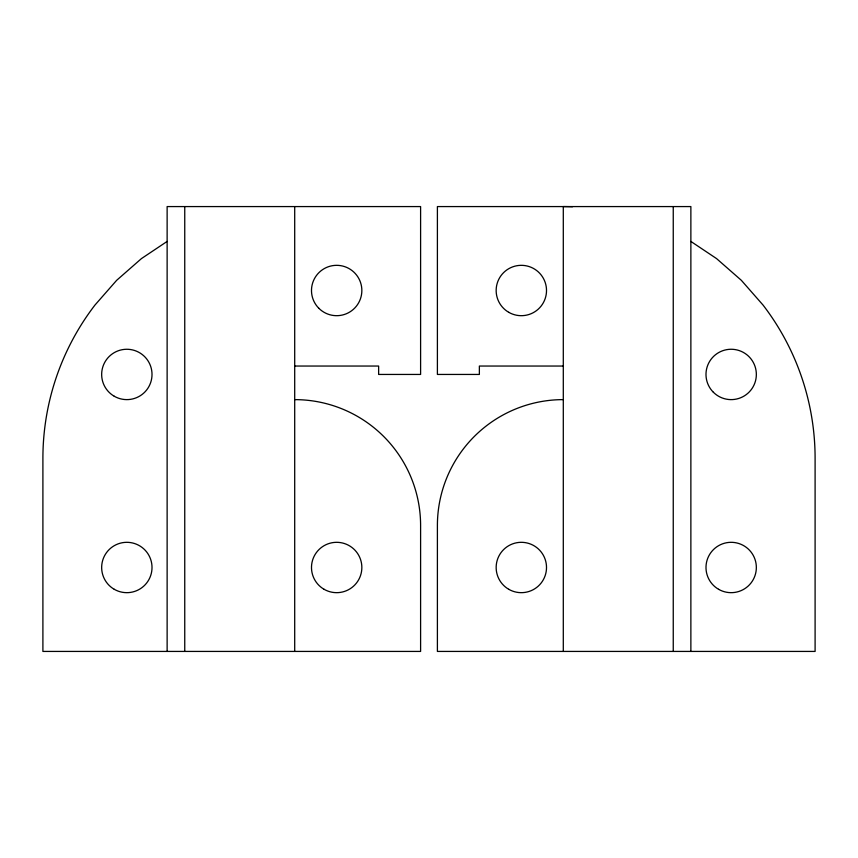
<?xml version="1.0" encoding="UTF-8"?>
<svg xmlns="http://www.w3.org/2000/svg" width="858" height="858" viewBox="0 0 858 858"><rect width="100%" height="100%" fill="white"/><g stroke="black" fill="none" stroke-linecap="round" stroke-linejoin="round"><path stroke-width="1.29" d="M167.128 241.43L141.42 258.612L116.656 280.319L94.938 305.083A251.802 251.802 0 0 0 42.9 458.376L42.9 651.426L420.602 651.426L420.602 525.525A125.901 125.901 0 0 0 294.702 399.624M294.702 366.044L378.635 366.044L378.635 374.442L420.602 374.442L420.602 206.574L167.128 206.574L167.128 651.426M563.298 366.044L479.365 366.044L479.365 374.442L437.398 374.442L437.398 206.574L690.872 206.574L690.872 651.426M690.872 241.43L716.58 258.612L741.344 280.319L763.062 305.083A251.802 251.802 0 0 1 815.1 458.376L815.1 651.426L437.398 651.426L437.398 525.525A125.901 125.901 0 0 1 563.298 399.624M673.251 206.574L673.251 651.426M563.298 651.426L563.298 206.574A251.802 251.802 0 0 1 572.511 206.746M294.702 206.574L294.702 651.426M184.749 206.574L184.749 651.426M718.575 589.296A25.182 25.182 0 0 0 756.348 567.492A25.182 25.182 0 0 0 718.575 545.688A25.182 25.182 0 0 0 718.575 589.296M508.74 312.312A25.182 25.182 0 0 0 546.514 290.508A25.182 25.182 0 0 0 508.74 268.704A25.182 25.182 0 0 0 508.74 312.312M713.363 392.245A25.182 25.182 0 0 0 755.49 380.963A25.182 25.182 0 0 0 724.645 350.118A25.182 25.182 0 0 0 713.363 392.245M508.74 589.296A25.182 25.182 0 0 0 546.514 567.492A25.182 25.182 0 0 0 508.74 545.688A25.182 25.182 0 0 0 508.74 589.296M114.243 589.296A25.182 25.182 0 0 0 152.016 567.492A25.182 25.182 0 0 0 114.243 545.688A25.182 25.182 0 0 0 114.243 589.296M324.077 589.296A25.182 25.182 0 0 0 361.851 567.492A25.182 25.182 0 0 0 324.077 545.688A25.182 25.182 0 0 0 324.077 589.296M114.243 396.246A25.182 25.182 0 0 0 152.016 374.442A25.182 25.182 0 0 0 114.243 352.638A25.182 25.182 0 0 0 114.243 396.246M318.865 308.312A25.182 25.182 0 0 0 360.993 297.029A25.182 25.182 0 0 0 330.158 266.184A25.182 25.182 0 0 0 318.865 308.312"/></g></svg>
